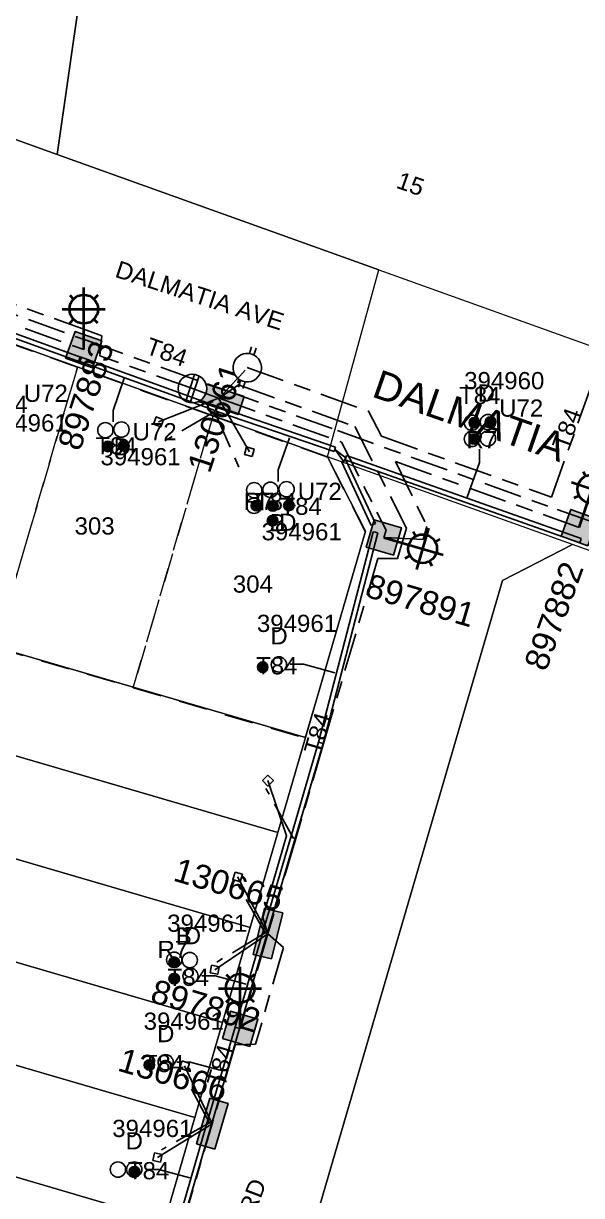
# Model space of a CAD drawing. Header units: metres. Extents: x 302050 to 303650, y 6239465 to 6240758.
# Drawn here: x 302346.4 to 302404.8, y 6240098.1 to 6240220.6 of the extents above; entities that cross this region are included whole.
import ezdxf
from ezdxf.enums import TextEntityAlignment as Align

# ---------------------------------------------------------------- set-up
doc = ezdxf.new("R2010")
doc.units = ezdxf.units.M
doc.linetypes.add('Cable Exist UG', pattern=[8.2, 4, -1.2, 1.8, -1.2])
doc.linetypes.add('Dash', pattern=[5, 3, -2])
doc.layers.get('0').update_dxf_attribs({"color": 6})
for name, color, linetype in [('_User DUCT CONFIGS', 7, 'Continuous'), ('Duct_SP_EXT', 7, 'Continuous'), ('Equip_LV_EXT', 7, 'Continuous'), ('Equip_SP_SL_EXT', 7, 'Continuous'), ('Mains_HV_MOD', 3, 'Continuous'), ('Mains_LV_EXT', 7, 'Continuous'), ('Mains_LV_SL_EXT', 7, 'Continuous'), ('Notes', 7, 'Continuous'), ('Services_SP_EXT', 7, 'Continuous'), ('SupportsUG_SP_LV_EXT', 7, 'Continuous'), ('SupportsUG_SP_LV_SL_EXT', 7, 'Continuous'), ('Trench_SP_EXT', 7, 'Continuous')]:
    doc.layers.add(name, color=color, linetype=linetype)
for name, color, linetype, lineweight in [('Cadastre Developer_SP_EXT', 9, 'Continuous', 5), ('Cadastre Land Parcels_SP_EXT', 9, 'Continuous', 5), ('Cadastre Roads_SP_EXT', 9, 'Continuous', 5)]:
    doc.layers.add(name, color=color, linetype=linetype, lineweight=lineweight)
doc.styles.add('COLUMN_LABEL', font='arial.ttf')
doc.styles.add('iecARIAL', font='arial.ttf', dxfattribs={"height": 2})
doc.styles.add('POLE_LABEL', font='arial.ttf')
doc.styles.get("Standard").update_dxf_attribs({"font": 'arial.ttf'})

# ---------------------------------------------------------------- blocks, each defined once
blk = doc.blocks.new('COLUMN_EXT')
blk.add_hatch(color=256).paths.add_polyline_path([(-1.49, 1.48), (-1.49, -1.49), (1.48, -1.49), (1.48, 1.48)])
blk.add_lwpolyline([(-1.49, -1.49), (1.48, -1.49), (1.48, 1.48), (-1.49, 1.48)], close=True)
for tag, height, style, flags, p in [('ASSET_NUM', 2.5, 'COLUMN_LABEL', 8, (2, 2)), ('STRUCTURE_PLANT_NUMBER', 0.2, 'POLE_LABEL', 9, (1.81, 0.03)), ('STREET_CODE', 0.2, 'COLUMN_LABEL', 9, (1.81, -0.2))]:
    blk.add_attdef(tag, text='', height=height, dxfattribs=dict(style=style, flags=flags)).set_placement(p, align=Align.MIDDLE_LEFT)
at = {"flags": 9}
for tag, p in [('COLUMN_TYPE', (1.81, -0.4)), ('OWNED_BY', (1.81, -0.6)), ('STATE', (1.81, -0.8)), ('USAGE', (1.81, -1)), ('LEGEND', (1.81, -1.2)), ('STREETNAME', (1.81, -1.6)), ('SUBURB', (1.81, -1.8)), ('LOCATION', (1.81, -1.4)), ('NOTES', (1.81, -2))]:
    blk.add_attdef(tag, text='', height=0.2, dxfattribs=at).set_placement(p, align=Align.MIDDLE_LEFT)
at = {"flags": 1}
blk.add_attdef('Z', (1.81, -2.35), '', height=0.2, dxfattribs=at)
blk = doc.blocks.new('PILLAR_EXT')
blk.add_hatch(color=256).paths.add_polyline_path([(-2.475, 0.99), (-2.475, -0.99), (2.475, -0.99), (2.475, 0.99)])
blk.add_lwpolyline([(-2.475, -0.99), (2.475, -0.99), (2.475, 0.99), (-2.475, 0.99)], close=True)
at = {"style": 'iecARIAL', "flags": 8}
blk.add_attdef('ASSET_NUM', (1.5, 3.5), '', height=2.5, dxfattribs=at)
for tag, p, flags in [('OWNED_BY', (0, -0.2), 9), ('STATE', (0, -0.4), 9), ('SUPPORT_TYPE', (0, -0.6), 9), ('USAGE', (0, -0.8), 9), ('LEGEND', (0, -1), 9), ('LOCATION', (0, -1.2), 9), ('NOTES', (0, -1.4), 9), ('STREETNAME', (0, -1.8), 9), ('SUBURB', (0, -2), 1), ('PARENT', (0, -1.6), 9)]:
    blk.add_attdef(tag, p, '', height=0.2, dxfattribs=dict(flags=flags))
blk = doc.blocks.new('DUCT_EXT')
blk.add_circle((0, 0.8), 0.8)
at = {"flags": 1}
blk.add_attdef('Z', (0, 0), '', height=0.2, dxfattribs=at)
at = {"flags": 9}
for tag, p in [('DUCT_CODE', (0, 0)), ('XSECT_TYPE', (0, -0.2)), ('STATE', (0, -0.6)), ('FB_REFERENCE', (0, -0.4)), ('NOTES', (0, -0.8))]:
    blk.add_attdef(tag, text='', height=0.2, dxfattribs=at).set_placement(p, align=Align.MIDDLE_LEFT)
blk = doc.blocks.new('SL_LANTERN_EXT')
at = {"lineweight": 40}
for p, q in [((0, 1.97), (0, 6.47)), ((-1.46, 5.68), (-1.06, 5.28)), ((1.46, 5.68), (1.06, 5.28)), ((-2.25, 4.22), (2.25, 4.22)), ((-1.46, 2.76), (-1.06, 3.16)), ((0, 0), (0, 2.72)), ((1.46, 2.76), (1.06, 3.16))]:
    blk.add_line(p, q, dxfattribs=at)
blk.add_circle((0, 4.22), 1.5, dxfattribs=at)
at = {"style": 'iecARIAL', "flags": 9}
blk.add_attdef('ASSET_NUM', (1.5, 1.5), '', height=2.5, dxfattribs=at)
for tag, p, height, flags in [('CONSTRUCTED_VOLTAGE', (0.98, -0.65), 0.2, 9), ('CONTROL_TYPE', (0.98, -0.85), 0.2, 9), ('LANTERN_PURPOSE', (0.98, -1.05), 0.2, 9), ('LANTERN_TYPE', (0.98, -1.25), 0.2, 9), ('LNUMBER', (2.18, -3.25), 2.5, 8), ('OPERATING_VOLTAGE', (0.98, -1.65), 0.2, 9), ('ORIENTATION', (0.98, -1.85), 0.2, 9), ('OWNED_BY', (0.98, -2.05), 0.2, 9), ('STATE', (0.98, -2.25), 0.2, 9), ('NO_PHASES', (0.98, -1.45), 0.2, 9), ('USAGE', (0.98, -2.45), 0.2, 9), ('CEXIST', (0.98, -2.65), 0.2, 9), ('CNEW', (0.98, -2.85), 0.2, 9), ('CNUMBER', (0.98, -3.05), 0.2, 9), ('CREMOVE', (0.98, -3.25), 0.2, 9), ('CREPLACE', (0.98, -3.45), 0.2, 9), ('LKINGHEIGHT', (0.98, -3.65), 0.2, 9), ('LBRACKET', (0.98, -3.85), 0.2, 9), ('LBRACKETVOCAB', (0.98, -4.05), 0.2, 9), ('LCATEGORY', (0.98, -4.25), 0.2, 9), ('LCHARGE1', (0.98, -4.45), 0.2, 9), ('LCHARGE1PERCENT', (0.98, -4.65), 0.2, 9), ('LCHARGE2', (0.98, -4.85), 0.2, 9), ('LCHARGE2PERCENT', (0.98, -5.05), 0.2, 9), ('LCHARGE3', (0.98, -5.25), 0.2, 9), ('LCHARGE3PERCENT', (0.98, -5.45), 0.2, 9), ('LEXIST', (0.98, -5.65), 0.2, 9), ('LLAMP', (0.98, -5.85), 0.2, 9), ('LLAMPVOCAB', (0.98, -6.05), 0.2, 9), ('LMAST', (0.98, -6.25), 0.2, 9), ('LMASTVOCAB', (0.98, -6.45), 0.2, 9), ('LNEW', (0.98, -6.65), 0.2, 9), ('LANTNUMBER', (0.98, -6.85), 0.2, 9), ('LOUTREACH', (0.98, -7.25), 0.2, 9), ('LOUTREACHVOCAB', (0.98, -7.45), 0.2, 9), ('LRATECODE', (0.98, -7.65), 0.2, 9), ('LREMOVE', (0.98, -7.85), 0.2, 9), ('LREPLACE', (0.98, -8.05), 0.2, 9), ('LTYPE', (0.98, -8.25), 0.2, 9), ('LTYPEVOCAB', (0.98, -8.45), 0.2, 9), ('LEGEND', (0.98, -8.65), 0.2, 9), ('STREETNAME', (0.98, -9.25), 0.2, 9), ('SUBURB', (0.98, -9.45), 0.2, 1), ('LOCATION', (0.98, -8.85), 0.2, 9), ('NOTES', (0.98, -9.05), 0.2, 9)]:
    blk.add_attdef(tag, p, '', height=height, dxfattribs=dict(flags=flags))
blk = doc.blocks.new('CCP_EXT')
at = {"flags": 9}
for tag, p in [('STATE', (0, -1.8)), ('LEGEND', (0, -1.4)), ('LIFE_SUPPORT', (0, -1.6)), ('NOTES', (0, -2))]:
    blk.add_attdef(tag, text='', height=0.2, dxfattribs=at).set_placement(p, align=Align.MIDDLE_LEFT)
blk.add_wipeout([(0, 0.57), (0.57, 0), (0, -0.57), (-0.57, 0)])
blk.add_lwpolyline([(-0.57, 0), (0, 0.57), (0.57, 0), (0, -0.57), (-0.57, 0)])
at = {"flags": 1}
blk.add_attdef('Z', (0, 0), '', height=0.2, dxfattribs=at)
at = {"flags": 9}
for tag, p in [('CCP_TYPE', (0, 0)), ('CONSTRUCTED_VOLTAGE', (0, -0.2)), ('OPERATING_VOLTAGE', (0, -0.6)), ('ORIENTATION', (0, -0.8)), ('OWNED_BY', (0, -1)), ('NO_PHASES', (0, -0.4)), ('USAGE', (0, -1.2))]:
    blk.add_attdef(tag, text='', height=0.2, dxfattribs=at).set_placement(p, align=Align.MIDDLE_LEFT)
blk = doc.blocks.new('LV_UG_LINKS_OPEN_EXT')
for p, q in [((-0.25, 1.47), (-0.25, 2.22)), ((0.25, 1.47), (0.25, 2.22)), ((-0.25, -1.47), (-0.25, -2.22)), ((0.25, -1.47), (0.25, -2.22))]:
    blk.add_line(p, q)
at = {"flags": 9}
for tag, p in [('ACTUAL_STATUS', (0, 0)), ('CONSTRUCTED_VOLTAGE', (0, -0.2)), ('OPERATING_VOLTAGE', (0, -0.6)), ('ORIENTATION', (0, -0.8)), ('STATE', (0, -1)), ('SWITCH_TYPE', (0, -1.2)), ('NO_PHASES', (0, -0.4)), ('USAGE', (0, -1.4)), ('NOTES', (0, -1.6))]:
    blk.add_attdef(tag, text='', height=0.2, dxfattribs=at).set_placement(p, align=Align.MIDDLE_LEFT)
at = {"flags": 1}
blk.add_attdef('Z', (0, 0), '', height=0.2, dxfattribs=at)
blk.add_wipeout([(-0.25, 1.47), (-0.43, 1.43), (-0.61, 1.36), (-0.77, 1.28), (-0.93, 1.17), (-1.07, 1.05), (-1.19, 0.9), (-1.29, 0.75), (-1.38, 0.58), (-1.44, 0.4), (-1.48, 0.22), (-1.49, 0.03), (-1.49, -0.16), (-1.45, -0.34), (-1.4, -0.52), (-1.32, -0.69), (-1.23, -0.85), (-1.11, -1), (-0.98, -1.13), (-0.83, -1.24), (-0.66, -1.34), (-0.49, -1.41), (-0.31, -1.46), (-0.13, -1.49), (0.06, -1.49), (0.25, -1.47), (0.43, -1.43), (0.61, -1.36), (0.77, -1.28), (0.93, -1.17), (1.07, -1.05), (1.19, -0.9), (1.29, -0.75), (1.38, -0.58), (1.44, -0.4), (1.48, -0.22), (1.49, -0.03), (1.49, 0.16), (1.45, 0.34), (1.4, 0.52), (1.32, 0.69), (1.23, 0.85), (1.11, 1), (0.98, 1.13), (0.83, 1.24), (0.66, 1.34), (0.49, 1.41), (0.31, 1.46), (0.13, 1.49), (-0.06, 1.49)])
blk.add_lwpolyline([(0, -1.49, 1), (0, 1.49, 1)], format="xyb", close=True)
blk = doc.blocks.new('LV_UG_LINKS_CLOSED_EXT')
blk.add_wipeout([(-1.06, 1.06), (-1.18, 0.92), (-1.29, 0.76), (-1.37, 0.59), (-1.43, 0.42), (-1.48, 0.23), (-1.49, 0.05), (-1.49, -0.14), (-1.46, -0.33), (-1.41, -0.51), (-1.33, -0.68), (-1.24, -0.84), (-1.12, -0.99), (-0.99, -1.12), (-0.84, -1.24), (-0.68, -1.33), (-0.51, -1.41), (-0.33, -1.46), (-0.14, -1.49), (0.05, -1.49), (0.23, -1.48), (0.42, -1.43), (0.59, -1.37), (0.76, -1.29), (0.92, -1.18), (1.06, -1.06), (1.18, -0.92), (1.29, -0.76), (1.37, -0.59), (1.43, -0.42), (1.48, -0.23), (1.49, -0.05), (1.49, 0.14), (1.46, 0.33), (1.41, 0.51), (1.33, 0.68), (1.24, 0.84), (1.12, 0.99), (0.99, 1.12), (0.84, 1.24), (0.68, 1.33), (0.51, 1.41), (0.33, 1.46), (0.14, 1.49), (-0.05, 1.49), (-0.23, 1.48), (-0.42, 1.43), (-0.59, 1.37), (-0.76, 1.29), (-0.92, 1.18)])
for p, q in [((-0.25, -1.48), (-0.25, 1.48)), ((0.25, -1.48), (0.25, 1.48))]:
    blk.add_line(p, q)
blk.add_circle((0, 0), 1.5)
at = {"flags": 9}
for tag, p in [('ACTUAL_STATUS', (0, 0)), ('CONSTRUCTED_VOLTAGE', (0, -0.2)), ('OPERATING_VOLTAGE', (0, -0.6)), ('ORIENTATION', (0, -0.8)), ('STATE', (0, -1)), ('SWITCH_TYPE', (0, -1.2)), ('NO_PHASES', (0, -0.4)), ('USAGE', (0, -1.4)), ('NOTES', (0, -1.6))]:
    blk.add_attdef(tag, text='', height=0.2, dxfattribs=at).set_placement(p, align=Align.MIDDLE_LEFT)
at = {"flags": 1}
blk.add_attdef('Z', (0, 0), '', height=0.2, dxfattribs=at)
blk = doc.blocks.new('CABLE_LARGE_EXT')
h = blk.add_hatch(color=256)
edge = h.paths.add_edge_path()
edge.add_arc((0, 0.55), 0.55, 0, 360)
blk.add_circle((0, 0.55), 0.55)
at = {"flags": 1}
blk.add_attdef('Z', (0, 0), '', height=0.2, dxfattribs=at)
at = {"flags": 9}
for tag, p in [('COND_CODE', (0, 0)), ('STATE', (0, -0.4)), ('XSECT_SIZE', (0, -0.6)), ('FB_REFERENCE', (0, -0.2)), ('NOTES', (0, -0.8))]:
    blk.add_attdef(tag, text='', height=0.2, dxfattribs=at).set_placement(p, align=Align.MIDDLE_LEFT)

msp = doc.modelspace()

# ---------------------------------------------------------------- linework, layer by layer
at = {"layer": '_User DUCT CONFIGS'}
for points in [[(302394.11, 6240176.1), (302394.11, 6240174.68), (302392.81, 6240171.07)], [(302374.31, 6240153.6), (302375.7, 6240153.6), (302378.96, 6240152.71)]]:
    msp.add_lwpolyline(points, dxfattribs=at)
at = {"layer": 'Cadastre Developer_SP_EXT', "linetype": 'Dash'}
msp.add_lwpolyline([(302352.03, 6240184.61), (302338.19, 6240189.58), (302329.37, 6240159.5), (302343.46, 6240155.37), (302352.03, 6240184.61)], close=True, dxfattribs=at)
at = {"layer": 'Cadastre Land Parcels_SP_EXT', "linetype": 'Continuous'}
for points in [[(302392.26, 6240501.76), (302376.43, 6240505.67), (302325.09, 6240518.38), (302283.77, 6240230.6), (302307.57, 6240222.07), (302333.04, 6240212.95), (302349.92, 6240206.9), (302392.26, 6240501.76)], [(302454.45, 6240342.92), (302421.85, 6240494.44), (302392.26, 6240501.76), (302349.92, 6240206.9), (302383.57, 6240194.84), (302409.63, 6240185.5), (302418.79, 6240182.22), (302454.45, 6240342.92)], [(302382.19, 6240167.51), (302378.22, 6240175.29), (302328.4, 6240193.15), (302321.07, 6240189.41), (302313.67, 6240164.15), (302345.12, 6240154.94), (302375.89, 6240145.95), (302382.19, 6240167.51)], [(302464.39, 6240130.22), (302464.66, 6240131.02), (302464.91, 6240131.82), (302465.04, 6240132.25), (302465.16, 6240132.63), (302465.41, 6240133.44), (302465.67, 6240134.24), (302466.08, 6240138.95), (302464.73, 6240141.84), (302464.08, 6240143.22), (302460.2, 6240145.91), (302403.86, 6240166.11), (302396.52, 6240162.37), (302375.69, 6240091.2), (302446.91, 6240070.36), (302464.39, 6240130.22)], [(302375.89, 6240145.95), (302345.12, 6240154.94), (302342.22, 6240145.01), (302373, 6240136.02), (302375.89, 6240145.95)], [(302373, 6240136.02), (302342.22, 6240145.01), (302339.31, 6240135.08), (302370.11, 6240126.08), (302373, 6240136.02)], [(302370.11, 6240126.08), (302339.31, 6240135.08), (302336.4, 6240125.14), (302367.23, 6240116.15), (302370.11, 6240126.08)], [(302367.23, 6240116.15), (302336.4, 6240125.14), (302333.49, 6240115.21), (302364.34, 6240106.22), (302367.23, 6240116.15)], [(302364.34, 6240106.22), (302333.49, 6240115.21), (302330.35, 6240104.47), (302361.19, 6240095.44), (302364.34, 6240106.22)], [(302361.19, 6240095.44), (302330.35, 6240104.47), (302324.67, 6240106.13), (302321.34, 6240094.75), (302357.75, 6240084.1), (302361.19, 6240095.44)]]:
    msp.add_lwpolyline(points, close=True, dxfattribs=at)
at = {"layer": 'Duct_SP_EXT'}
for p, q in [((302352.29, 6240185.21), (302338.4, 6240190.25)), ((302352.45, 6240185.66), (302338.56, 6240190.7)), ((302352.17, 6240185.29), (302352.25, 6240185.52)), ((302352.34, 6240185.74), (302352.25, 6240185.52)), ((302352.29, 6240185.21), (302352.37, 6240185.44)), ((302352.45, 6240185.66), (302352.37, 6240185.44)), ((302366.69, 6240180.53), (302366.61, 6240180.3)), ((302366.69, 6240180.53), (302366.61, 6240180.3)), ((302378.89, 6240175.83), (302378.96, 6240176.06)), ((302379.04, 6240176.29), (302378.96, 6240176.06)), ((302380.2, 6240175.41), (302380.12, 6240175.18)), ((302404.76, 6240166.75), (302380.2, 6240175.41)), ((302379.71, 6240174.73), (302379.92, 6240174.83)), ((302382.78, 6240168.12), (302379.71, 6240174.73)), ((302380.14, 6240174.93), (302379.92, 6240174.83)), ((302380.04, 6240174.96), (302380.12, 6240175.18)), ((302404.6, 6240166.29), (302380.04, 6240174.96)), ((302383.22, 6240168.32), (302380.14, 6240174.93)), ((302382.78, 6240168.12), (302383, 6240168.22)), ((302383.22, 6240168.32), (302383, 6240168.22)), ((302377.28, 6240145.46), (302383, 6240167.46)), ((302377.74, 6240145.33), (302383.47, 6240167.33)), ((302383, 6240167.46), (302383.23, 6240167.4)), ((302383.47, 6240167.33), (302383.23, 6240167.4)), ((302404.6, 6240166.29), (302404.68, 6240166.52)), ((302404.76, 6240166.75), (302404.68, 6240166.52)), ((302374.36, 6240135.53), (302377.28, 6240145.46)), ((302374.83, 6240135.39), (302377.74, 6240145.33)), ((302377.28, 6240145.46), (302377.28, 6240145.46)), ((302377.28, 6240145.46), (302377.51, 6240145.39)), ((302377.28, 6240145.46), (302377.51, 6240145.39)), ((302377.74, 6240145.33), (302377.51, 6240145.39)), ((302377.74, 6240145.33), (302377.51, 6240145.39)), ((302377.74, 6240145.33), (302377.74, 6240145.33)), ((302371.45, 6240125.6), (302374.36, 6240135.53)), ((302371.91, 6240125.46), (302374.83, 6240135.39)), ((302374.36, 6240135.53), (302374.6, 6240135.46)), ((302374.83, 6240135.39), (302374.6, 6240135.46)), ((302368.54, 6240115.66), (302371.45, 6240125.6)), ((302369, 6240115.53), (302371.91, 6240125.46)), ((302371.45, 6240125.6), (302371.68, 6240125.53)), ((302371.45, 6240125.6), (302371.68, 6240125.53)), ((302371.91, 6240125.46), (302371.68, 6240125.53)), ((302371.91, 6240125.46), (302371.68, 6240125.53)), ((302365.63, 6240105.73), (302368.54, 6240115.66)), ((302366.09, 6240105.6), (302369, 6240115.53)), ((302368.54, 6240115.66), (302368.77, 6240115.6)), ((302368.54, 6240115.66), (302368.77, 6240115.6)), ((302369, 6240115.53), (302368.77, 6240115.6)), ((302369, 6240115.53), (302368.77, 6240115.6)), ((302362.48, 6240094.98), (302365.63, 6240105.73)), ((302362.94, 6240094.85), (302366.09, 6240105.6)), ((302365.63, 6240105.73), (302365.86, 6240105.66)), ((302365.63, 6240105.73), (302365.86, 6240105.66)), ((302366.09, 6240105.6), (302365.86, 6240105.66)), ((302366.09, 6240105.6), (302365.86, 6240105.66))]:
    msp.add_line(p, q, dxfattribs=at)
for points in [[(302355.77, 6240178.95), (302355.77, 6240180.14), (302356.94, 6240183.51)], [(302373.05, 6240172.72), (302373.05, 6240173.91), (302374.22, 6240177.28)], [(302365.05, 6240121.04), (302366.45, 6240121.04), (302369.71, 6240120.15)], [(302362.45, 6240112.02), (302363.85, 6240112.02), (302367.11, 6240111.13)], [(302359.16, 6240100.81), (302360.56, 6240100.81), (302363.81, 6240099.92)]]:
    msp.add_lwpolyline(points, dxfattribs=at)
at = {"layer": 'Mains_LV_SL_EXT', "linetype": 'Cable Exist UG'}
for points in [[(302338.86, 6240191.46), (302352.7, 6240186.5)], [(302404.54, 6240167.89), (302385.32, 6240174.79), (302385.32, 6240174.79), (302388.62, 6240168.02), (302388.23, 6240166.63), (302384.11, 6240166.86)], [(302371.97, 6240125.44), (302369.06, 6240115.51)]]:
    msp.add_lwpolyline(points, dxfattribs=at)
at = {"layer": 'Trench_SP_EXT', "linetype": 'Cable Exist UG'}
for points in [[(302378.96, 6240176.06), (302380.12, 6240175.18)], [(302379.89, 6240174.79), (302379.02, 6240176.05)], [(302380.12, 6240175.18), (302379.89, 6240174.79)]]:
    msp.add_lwpolyline(points, dxfattribs=at)

# ---------------------------------------------------------------- block references
at = {"layer": '_User DUCT CONFIGS', "rotation": 89.92000011622959}
for name, p in [('DUCT_EXT', (302394.12, 6240178.85)), ('CABLE_LARGE_EXT', (302394.12, 6240178.85)), ('DUCT_EXT', (302395.8, 6240178.91)), ('CABLE_LARGE_EXT', (302395.8, 6240178.91)), ('DUCT_EXT', (302394.12, 6240177.15)), ('DUCT_EXT', (302395.8, 6240177.2)), ('CABLE_LARGE_EXT', (302394.12, 6240177.15))]:
    msp.add_blockref(name, p, dxfattribs=at)
at = {"layer": 'Duct_SP_EXT'}
for name, p, rotation in [('DUCT_EXT', (302355.76, 6240178.07), 89.92000011622959), ('DUCT_EXT', (302357.44, 6240178.13), 89.92000011622959), ('CABLE_LARGE_EXT', (302355.76, 6240176.37), 89.92000011622959), ('CABLE_LARGE_EXT', (302357.44, 6240176.43), 89.92000011622959), ('DUCT_EXT', (302371.34, 6240171.8), 90.10283682453147), ('DUCT_EXT', (302373.03, 6240171.84), 89.92000011622959), ('DUCT_EXT', (302374.72, 6240171.9), 89.92000011622959), ('DUCT_EXT', (302371.32, 6240170.18), 90.10283682453147), ('CABLE_LARGE_EXT', (302371.32, 6240170.18), 90.10283682453147), ('CABLE_LARGE_EXT', (302373.04, 6240170.14), 89.92000011622959), ('CABLE_LARGE_EXT', (302374.72, 6240170.2), 89.92000011622959), ('CABLE_LARGE_EXT', (302373.01, 6240168.61), 89.92000011622959)]:
    msp.add_blockref(name, p, dxfattribs=dict(at, rotation=rotation))
for name, p in [('CABLE_LARGE_EXT', (302371.43, 6240152.75)), ('DUCT_EXT', (302373.12, 6240152.78)), ('DUCT_EXT', (302362.17, 6240121.91)), ('CABLE_LARGE_EXT', (302362.17, 6240121.91)), ('DUCT_EXT', (302363.79, 6240121.88)), ('DUCT_EXT', (302363.87, 6240120.22)), ('CABLE_LARGE_EXT', (302362.17, 6240120.19)), ('CABLE_LARGE_EXT', (302359.57, 6240111.17)), ('DUCT_EXT', (302361.27, 6240111.2)), ('DUCT_EXT', (302356.28, 6240099.99)), ('DUCT_EXT', (302357.98, 6240099.99)), ('CABLE_LARGE_EXT', (302358.01, 6240100.02))]:
    msp.add_blockref(name, p, dxfattribs=at)
at = {"layer": 'Equip_SP_SL_EXT'}
for p in [(302352.7, 6240186.5), (302369.06, 6240115.51)]:
    msp.add_blockref('SL_LANTERN_EXT', p, dxfattribs=at)
for p, rotation in [((302404.54, 6240167.91), 341.5724380649999), ((302384.11, 6240166.86), 253.7876245220178)]:
    msp.add_blockref('SL_LANTERN_EXT', p, dxfattribs=dict(at, rotation=rotation))
at = {"layer": 'SupportsUG_SP_LV_EXT'}
ref = msp.add_blockref('PILLAR_EXT', (302366.81, 6240181.42), dxfattribs=dict(at, rotation=161.8842700963306))
ref.add_attrib('ASSET_NUM', '130661', dxfattribs={"layer": '0', "height": 2.5, "rotation": 71.8843, "style": 'iecARIAL'}).set_placement((302368.31, 6240184.92), align=Align.MIDDLE_RIGHT)
ref = msp.add_blockref('PILLAR_EXT', (302371.97, 6240125.44), dxfattribs=dict(at, rotation=76.14011673891875))
ref.add_attrib('ASSET_NUM', '130665', dxfattribs={"layer": '0', "height": 2.5, "rotation": 343.6671, "style": 'iecARIAL'}).set_placement((302373.47, 6240128.94), align=Align.MIDDLE_RIGHT)
ref = msp.add_blockref('PILLAR_EXT', (302366.15, 6240105.58), dxfattribs=dict(at, rotation=73.66121396180651))
ref.add_attrib('ASSET_NUM', '130666', dxfattribs={"layer": '0', "height": 2.5, "rotation": 343.6612, "style": 'iecARIAL'}).set_placement((302367.65, 6240109.08), align=Align.MIDDLE_RIGHT)
at = {"layer": 'SupportsUG_SP_LV_SL_EXT'}
ref = msp.add_blockref('COLUMN_EXT', (302352.7, 6240186.5), dxfattribs=dict(at, rotation=160.2584323486909))
ref.add_attrib('ASSET_NUM', '897883', dxfattribs={"layer": '0', "height": 2.5, "rotation": 72.1213, "style": 'COLUMN_LABEL'}).set_placement((302354.7, 6240187.25), align=Align.MIDDLE_RIGHT)
ref = msp.add_blockref('COLUMN_EXT', (302404.54, 6240167.89), dxfattribs=dict(at, rotation=160.0255458055418))
ref.add_attrib('ASSET_NUM', '897882', dxfattribs={"layer": '0', "height": 2.5, "rotation": 70.0255, "style": 'COLUMN_LABEL'}).set_placement((302403.88, 6240164.13), align=Align.MIDDLE_RIGHT)
ref = msp.add_blockref('COLUMN_EXT', (302384.11, 6240166.86), dxfattribs=dict(at, rotation=253.6612102691917))
ref.add_attrib('ASSET_NUM', '897891', dxfattribs={"layer": '0', "height": 2.5, "rotation": 343.6612, "style": 'COLUMN_LABEL'}).set_placement((302393.89, 6240159.84), align=Align.TOP_RIGHT)
ref = msp.add_blockref('COLUMN_EXT', (302369.06, 6240115.51), dxfattribs=dict(at, rotation=73.66121672631525))
ref.add_attrib('ASSET_NUM', '897892', dxfattribs={"layer": '0', "height": 2.5, "rotation": 343.6612, "style": 'COLUMN_LABEL'}).set_placement((302371.06, 6240116.26), align=Align.MIDDLE_RIGHT)

# ---------------------------------------------------------------- texts
at = {"layer": '_User DUCT CONFIGS'}
for s, p in [('394960', (302392.51, 6240182.35)), ('D', (302393.92, 6240181.05)), ('T84', (302391.97, 6240180.8)), ('U72', (302396.17, 6240179.48)), ('R7', (302392.75, 6240176.17)), ('U72', (302375.09, 6240170.78)), ('T84', (302373.28, 6240169.22)), ('394961', (302371.31, 6240166.56)), ('394961', (302370.82, 6240156.98))]:
    msp.add_text(s, height=1.8, dxfattribs=at).set_placement(p)
at = {"layer": 'Cadastre Developer_SP_EXT'}
for s, p in [('303', (302351.74, 6240167.16)), ('304', (302368.3, 6240161.09))]:
    msp.add_text(s, height=1.8, dxfattribs=at).set_placement(p)
at = {"layer": 'Cadastre Land Parcels_SP_EXT'}
msp.add_text('15', height=1.8, rotation=340.4162, dxfattribs=at).set_placement((302385.29, 6240203.44))
at = {"layer": 'Duct_SP_EXT'}
for s, p in [('U72', (302346.42, 6240181.03)), ('T84', (302342.51, 6240179.87)), ('394961', (302342.63, 6240177.93)), ('T84', (302353.91, 6240175.54)), ('D', (302355.82, 6240175.43)), ('394961', (302354.45, 6240174.4)), ('R7', (302369.43, 6240169.74)), ('T84', (302370.61, 6240169.71)), ('B', (302372.15, 6240167.5)), ('D', (302373.15, 6240167.55)), ('D', (302372.23, 6240155.68)), ('T84', (302370.73, 6240152.55)), ('394961', (302361.43, 6240125.64)), ('B', (302362.33, 6240124.29)), ('D', (302363.16, 6240124.34)), ('R7', (302360.42, 6240122.89)), ('394961', (302358.97, 6240115.4)), ('D', (302360.37, 6240114.1)), ('394961', (302355.68, 6240104.19)), ('D', (302357.08, 6240102.89))]:
    msp.add_text(s, height=1.8, dxfattribs=at).set_placement(p)
at = {"layer": 'Mains_LV_EXT'}
for rotation, p in [(70.2516, (302403.36, 6240175.88)), (73.6612, (302377.43, 6240144.06)), (73.6614, (302367.26, 6240109.36))]:
    msp.add_text('T84', height=1.8, rotation=rotation, dxfattribs=at).set_placement(p)
at = {"layer": 'Notes'}
for s, height, rotation, p in [('DALMATIA AVE', 1.8, 342.0506, (302355.86, 6240194.12)), ('DALMATIA               AVE', 3, 340.7663, (302382.72, 6240181.62)), ('PASSENDALE RD', 1.8, 69.2631, (302364.38, 6240079.65))]:
    msp.add_text(s, height=height, rotation=rotation, dxfattribs=at).set_placement(p)

# ---------------------------------------------------------------- next in the draw order: block references
at = {"layer": 'Services_SP_EXT'}
for p, rotation in [((302360.52, 6240178.93), 23.88426990733536), ((302370.03, 6240175.82), 119.8842698373215), ((302368.8, 6240131.38), 298.140116818253), ((302366.4, 6240121.67), 34.14011696549792), ((302363.24, 6240111.64), 295.6612140966931), ((302360.42, 6240102.05), 31.6612141274379)]:
    msp.add_blockref('CCP_EXT', p, dxfattribs=dict(at, rotation=rotation))
msp.add_blockref('CCP_EXT', (302371.97, 6240141.44), dxfattribs=at)

# ---------------------------------------------------------------- next in the draw order: linework, layer by layer
at = {"layer": 'Cadastre Developer_SP_EXT', "linetype": 'Dash'}
for points in [[(302366.2, 6240179.53), (302352.03, 6240184.61), (302343.46, 6240155.37), (302357.88, 6240151.15), (302366.2, 6240179.53)], [(302382.19, 6240167.42), (302378.23, 6240175.21), (302366.2, 6240179.53), (302357.88, 6240151.15), (302375.88, 6240145.87), (302382.19, 6240167.42)]]:
    msp.add_lwpolyline(points, close=True, dxfattribs=at)
at = {"layer": 'Cadastre Roads_SP_EXT', "linetype": 'Continuous'}
msp.add_lwpolyline([(302383.57, 6240194.84), (302349.92, 6240206.9), (302333.04, 6240212.95), (302328.4, 6240193.15), (302378.22, 6240175.29), (302383.57, 6240194.84)], close=True, dxfattribs=at)
msp.add_lwpolyline([(302375.69, 6240091.2), (302396.52, 6240162.37), (302403.86, 6240166.11), (302378.22, 6240175.29), (302382.19, 6240167.51), (302375.89, 6240145.95), (302373, 6240136.02), (302370.11, 6240126.08), (302367.23, 6240116.15), (302364.34, 6240106.22), (302361.19, 6240095.44)], dxfattribs=at)
at = {"layer": 'Duct_SP_EXT'}
msp.add_line((302379.04, 6240176.29), (302366.69, 6240180.53), dxfattribs=at)
at = {"layer": 'Mains_LV_EXT', "linetype": 'Cable Exist UG'}
for points in [[(302371.97, 6240125.44), (302373.6, 6240124), (302373.6, 6240124), (302370.98, 6240114.95), (302370.67, 6240113.89), (302368.56, 6240113.82), (302368.56, 6240113.82), (302366.15, 6240105.58)], [(302359.64, 6240083.37), (302360.5, 6240086.33), (302360.5, 6240086.33), (302363, 6240094.83), (302366.15, 6240105.58)]]:
    msp.add_lwpolyline(points, dxfattribs=at)
at = {"layer": 'Mains_LV_SL_EXT', "linetype": 'Cable Exist UG'}
msp.add_lwpolyline([(302366.87, 6240181.41), (302379.66, 6240176.82), (302384.34, 6240167.62), (302384.11, 6240166.86)], dxfattribs=at)
at = {"layer": 'Services_SP_EXT'}
for points in [[(302366.81, 6240181.42), (302370.03, 6240175.82)], [(302371.97, 6240125.44), (302371.43, 6240127.15), (302371.43, 6240127.15), (302373.92, 6240135.66), (302371.97, 6240141.44)], [(302371.97, 6240125.44), (302368.8, 6240131.38)], [(302371.97, 6240125.44), (302366.4, 6240121.67)], [(302366.15, 6240105.58), (302363.24, 6240111.64)], [(302366.15, 6240105.58), (302360.42, 6240102.05)]]:
    msp.add_lwpolyline(points, dxfattribs=at)
at = {"layer": 'Trench_SP_EXT', "linetype": 'Cable Exist UG'}
for points in [[(302366.42, 6240180.03), (302361.19, 6240176.96)], [(302366.42, 6240179.95), (302368.93, 6240174.2)], [(302374.6, 6240135.46), (302371.77, 6240140.62)], [(302371.68, 6240125.53), (302368.78, 6240130.66)], [(302371.68, 6240125.53), (302366.64, 6240122.47)], [(302365.86, 6240105.66), (302363.11, 6240110.83)], [(302365.86, 6240105.66), (302360.82, 6240102.86)]]:
    msp.add_lwpolyline(points, dxfattribs=at)

# ---------------------------------------------------------------- next in the draw order: texts
at = {"layer": 'Duct_SP_EXT'}
for s, p in [('U72', (302357.81, 6240177.01)), ('T84', (302361.47, 6240119.99)), ('T84', (302358.87, 6240110.97)), ('T84', (302357.32, 6240099.77))]:
    msp.add_text(s, height=1.8, dxfattribs=at).set_placement(p)

# ---------------------------------------------------------------- next in the draw order: block references
at = {"layer": 'Equip_LV_EXT', "rotation": 161.8842700963306}
for name, p in [('LV_UG_LINKS_OPEN_EXT', (302369.81, 6240184.61)), ('LV_UG_LINKS_CLOSED_EXT', (302364.07, 6240182.42))]:
    msp.add_blockref(name, p, dxfattribs=at)

# ---------------------------------------------------------------- next in the draw order: linework, layer by layer
at = {"layer": 'Duct_SP_EXT'}
for p, q in [((302366.53, 6240180.08), (302352.17, 6240185.29)), ((302366.69, 6240180.53), (302352.34, 6240185.74)), ((302366.53, 6240180.08), (302366.61, 6240180.3)), ((302366.53, 6240180.07), (302366.61, 6240180.3)), ((302378.89, 6240175.83), (302366.53, 6240180.07))]:
    msp.add_line(p, q, dxfattribs=at)
at = {"layer": 'Mains_HV_MOD', "linetype": 'Cable Exist UG'}
msp.add_lwpolyline([(302316.52, 6240165.91), (302316.48, 6240167.98), (302312.12, 6240169.28), (302312.12, 6240169.28), (302318.61, 6240191.43), (302328.25, 6240196.33), (302339.2, 6240192.4), (302353.04, 6240187.44), (302353.04, 6240187.44), (302367.21, 6240182.35), (302379.25, 6240178.03), (302379.25, 6240178.03), (302402.24, 6240169.78), (302423.55, 6240162.23)], dxfattribs=at)
at = {"layer": 'Mains_LV_EXT', "linetype": 'Cable Exist UG'}
for points in [[(302366.81, 6240181.42), (302364.07, 6240182.42), (302364.07, 6240182.42), (302354.38, 6240185.85), (302354.58, 6240187.95), (302354.58, 6240187.95), (302353.38, 6240188.38), (302340.32, 6240193.06), (302338.86, 6240191.46)], [(302366.87, 6240181.41), (302369.81, 6240184.61), (302369.81, 6240184.61), (302382.5, 6240180.05), (302383.85, 6240177.43), (302401.64, 6240171.08), (302401.64, 6240171.08), (302406.44, 6240184.45), (302416.43, 6240180.87), (302417.39, 6240178.4)], [(302366.87, 6240181.41), (302368.89, 6240182.81), (302368.89, 6240182.81), (302381.08, 6240178.44), (302386.48, 6240167.82), (302385.55, 6240164.65), (302383.47, 6240164.66), (302383.47, 6240164.66), (302377.79, 6240145.31), (302374.88, 6240135.38), (302371.97, 6240125.44)]]:
    msp.add_lwpolyline(points, dxfattribs=at)
at = {"layer": 'Services_SP_EXT'}
msp.add_lwpolyline([(302366.81, 6240181.42), (302360.52, 6240178.93)], dxfattribs=at)

# ---------------------------------------------------------------- next in the draw order: texts
at = {"layer": 'Mains_LV_EXT'}
msp.add_text('T84', height=1.8, rotation=340.4566, dxfattribs=at).set_placement((302359.04, 6240186.11))

doc.saveas('drawing.dxf')
